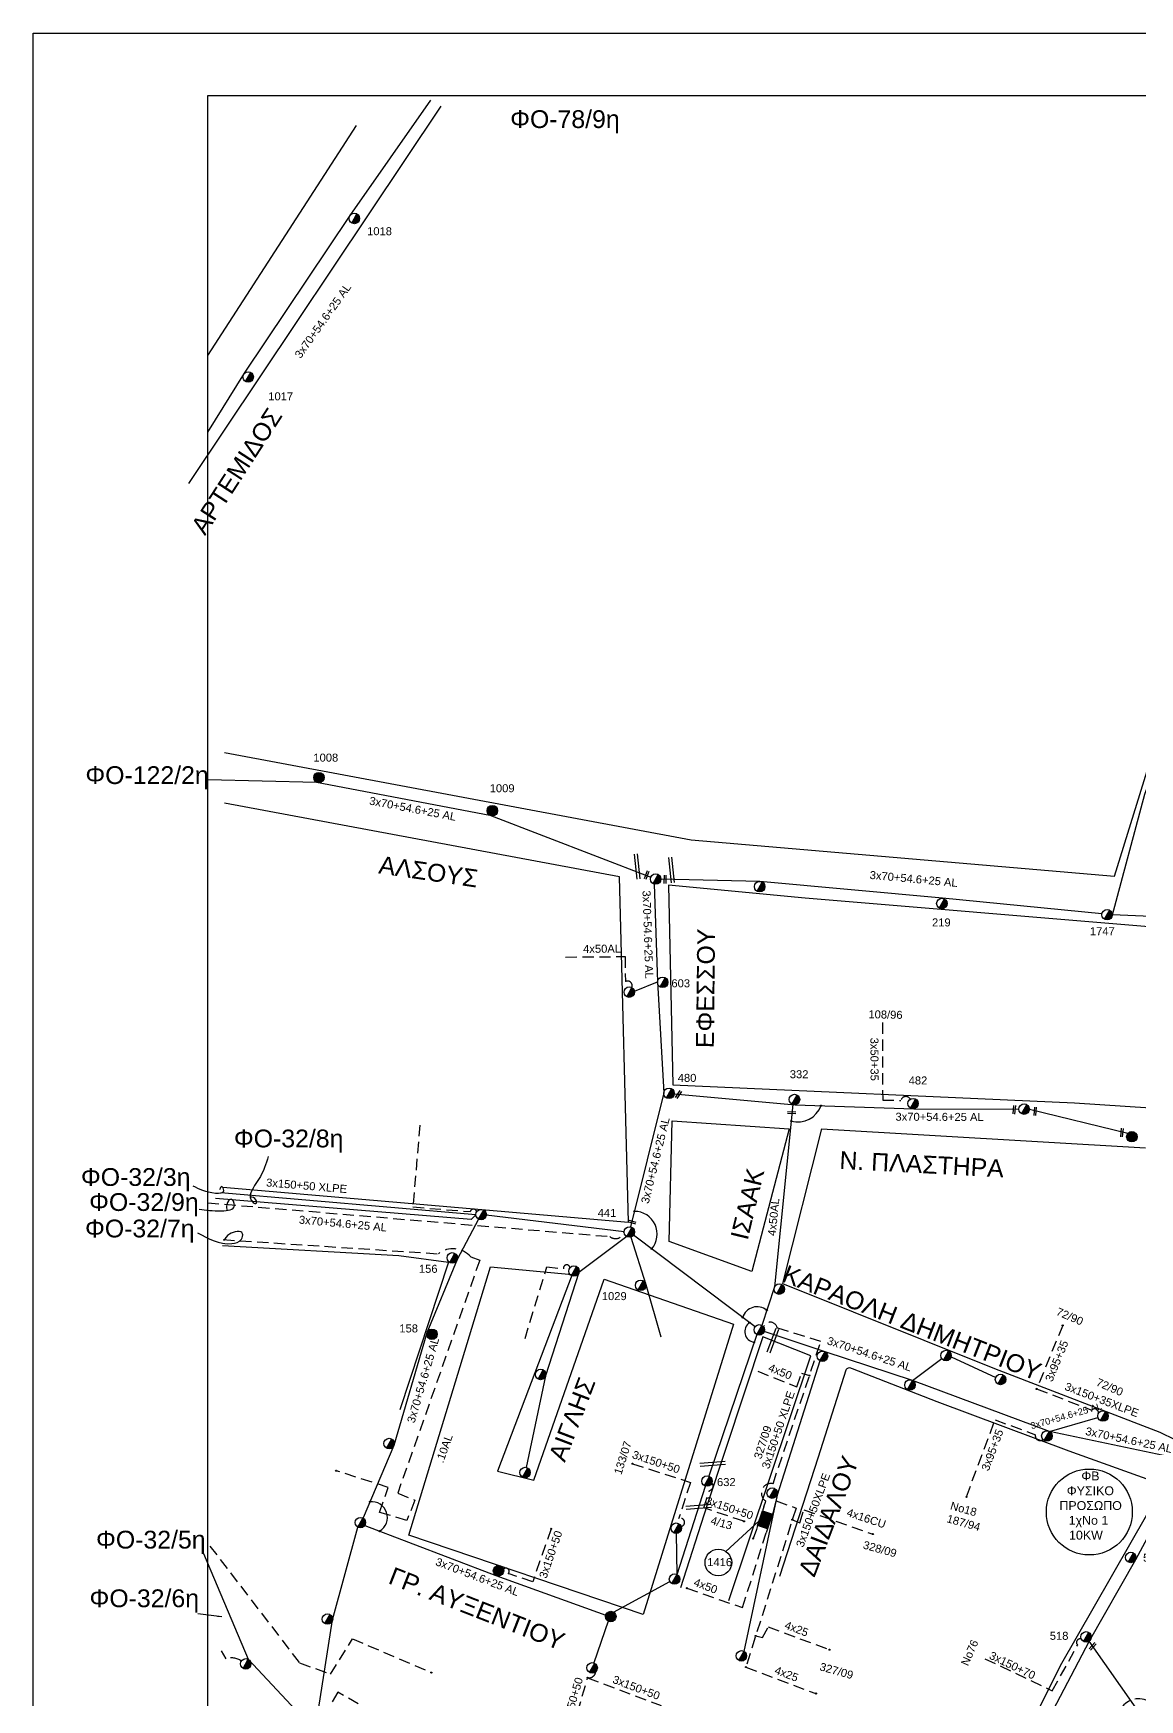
# Model space of a CAD drawing. Header units: millimetres. Extents: x 4998 to 7216, y 1887 to 2914.
# Drawn here: x 4997.9 to 5246.8, y 2533.7 to 2908.5 of the extents above; entities that cross this region are included whole.
import ezdxf
from ezdxf.enums import TextEntityAlignment as Align

# ---------------------------------------------------------------- set-up
doc = ezdxf.new("R2010")
doc.units = ezdxf.units.MM
doc.linetypes.add('DASHED', pattern=[19.05, 12.7, -6.35])
for name, color, linetype, lineweight in [('.10AL', 7, 'Continuous', 30), ('3x150+35XLPE', 7, 'Continuous', 30), ('3x150+50', 7, 'Continuous', 30), ('3x150+50 XLPE', 7, 'SYN_LINE', 30), ('3x150+70', 7, 'Continuous', 30), ('3x150+70AL', 7, 'DASHED', 30), ('3x50+35', 7, 'Continuous', 30), ('3x70+54.6+25 AL', 7, 'SYN_LINE', 30), ('3x95+35', 7, 'Continuous', 30), ('4x16CU', 7, 'Continuous', 30), ('4x25', 7, 'Continuous', 30), ('4x50', 7, 'Continuous', 30), ('4x50+16', 7, 'Continuous', 30), ('4x50+16AL', 7, 'Continuous', 30), ('4x50AL', 7, 'Continuous', 30), ('Υπόβαθρο ΔΕΗ', 7, 'Continuous', 30)]:
    doc.layers.add(name, color=color, linetype=linetype, lineweight=lineweight)
for name, color, linetype in [('Link Box 4 Διευθύνσεων', 7, 'Continuous'), ('text οδών', 7, 'Continuous'), ('text_kalodion', 7, 'Continuous'), ('Άγνωστα', 7, 'Continuous'), ('ΑΓΝΩΣΤΟ ΕΝΑΕΡΙΟ ΚΑΛΩΔΙΟ', 7, 'Continuous'), ('ΑΓΝΩΣΤΟ ΥΠΟΓΕΙΟ ΚΑΛΩΔΙΟ', 7, 'DASHED'), ('Επιγραφές - Σχήματα', 7, 'Continuous'), ('Μηχανική τομή', 7, 'Continuous'), ('Στύλος Ξύλινος', 7, 'Continuous'), ('Στύλος Ξύλινος @ 1', 7, 'Continuous'), ('Στύλος ΦΜ', 7, 'Continuous'), ('Στύλος ΦΜ @ 1', 7, 'Continuous'), ('Συνδέσεις', 7, 'Continuous'), ('Τομή', 7, 'Continuous')]:
    doc.layers.add(name, color=color, linetype=linetype)
doc.styles.add('arial', font='ARIAL.TTF')
doc.styles.get("Standard").update_dxf_attribs({"font": 'ARIAL.TTF'})
doc.linetypes.add('SYN_LINE', pattern='A,0.5,-0.0001,["/\\/\\/\\/",Standard,S=0.1,R=0,X=0,Y=-0.05],-0.25', length=0.7501)
doc.dimstyles.new('ISO-25', dxfattribs={"dimtxt": 2.5, "dimasz": 2.5, "dimexe": 1.25, "dimexo": 0.625, "dimtad": 1, "dimtxsty": 'Standard', "dimcen": 2.5, "dimadec": 0, "dimazin": 0, "dimtfac": 1, "dimtmove": 0, "dimatfit": 3, "dimfxl": 1, "dimarcsym": 0})

# ---------------------------------------------------------------- blocks, each defined once
blk = doc.blocks.new('ΥΠΑΡΧΩΝ ΞΥΛΙΝΟΣ ΣΤΥΛΟΣ')
at = {"layer": 'Στύλος Ξύλινος'}
h = blk.add_hatch(color=7, dxfattribs=at)
h.paths.add_polyline_path([(-2.62, 0, 0.270008), (-1.29, -2.28), (1.3, 2.27, 0.576266)])
h.paths.add_polyline_path([(-1.29, -2.28, 0.574793), (2.62, 0, 0.268822), (1.3, 2.27)])
at = {"layer": 'Στύλος Ξύλινος', "color": 7}
blk.add_line((-1.29, -2.28), (1.3, 2.27), dxfattribs=at)
blk.add_circle((0, 0), 2.62, dxfattribs=at)
at = {"layer": 'Στύλος Ξύλινος', "flags": 4}
for tag, p in [('ΑΡΙΘΜΟΣ', (-4.91, 8.6)), ('ΤΥΠΟΣ', (-4.85, 3.39))]:
    blk.add_attdef(tag, p, '', height=4, dxfattribs=at)
blk = doc.blocks.new('ΥΠΑΡΧΩΝ ΤΣΙΜΕΝΤΕΝΙΟΣ ΣΤΥΛΟΣ')
at = {"layer": 'Στύλος ΦΜ'}
blk.add_hatch(color=7, dxfattribs=at).paths.add_polyline_path([(-1.29, -2.28, 0.574793), (2.62, 0, 0.268822), (1.3, 2.27)])
at = {"layer": 'Στύλος ΦΜ', "color": 7}
blk.add_line((-1.29, -2.28), (1.3, 2.27), dxfattribs=at)
blk.add_circle((0, 0), 2.62, dxfattribs=at)
at = {"layer": 'Στύλος ΦΜ', "flags": 4}
for tag, p in [('ΑΡΙΘΜΟΣ', (-4.68, 8.05)), ('ΤΥΠΟΣ', (-4.91, 3.03))]:
    blk.add_attdef(tag, p, '', height=4, dxfattribs=at)
blk = doc.blocks.new('LINK BOX 4 ΑΝΑΧΩΡΗΣΕΩΝ')
at = {"layer": 'Link Box 4 Διευθύνσεων', "ltscale": 40}
blk.add_hatch(color=256, dxfattribs=at).paths.add_polyline_path([(-3.54, 0), (-3.54, -4.67), (3.54, -4.67), (3.54, 0)])
for p, q in [((-3.54, 0), (-5.33, 0)), ((5.33, 0), (3.54, 0)), ((-3.54, -4.67), (-5.33, -4.67)), ((5.33, -4.67), (3.54, -4.67))]:
    blk.add_line(p, q, dxfattribs=at)
blk.add_lwpolyline([(-3.54, -4.67), (-3.54, 0), (3.54, 0), (3.54, -4.67)], close=True, dxfattribs=at)
blk = doc.blocks.new('ΤΟΜΗ')
at = {"layer": 'Τομή', "ltscale": 40}
for p, q in [((-5.7, 0), (17.1, 0)), ((-5.7, -2.8), (17.1, -2.8))]:
    blk.add_line(p, q, dxfattribs=at)
blk = doc.blocks.new('ΜΗΧΑΝΙΚΗ ΤΟΜΗ')
at = {"layer": 'Μηχανική τομή', "ltscale": 40}
for p, q in [((-1.9, 0.8), (5.7, 0.8)), ((-1.9, -0.8), (5.7, -0.8))]:
    blk.add_line(p, q, dxfattribs=at)
blk = doc.blocks.new('_ΣΥΝΔΕΣΗ')
at = {"layer": 'Συνδέσεις', "linetype": 'SYN_LINE', "ltscale": 40}
blk.add_hatch(color=256, dxfattribs=at).paths.add_polyline_path([(0.5, 0, 1), (-0.5, 0, 1)])
at = {"layer": 'Συνδέσεις'}
blk.add_circle((0, 0), 0.5, dxfattribs=at)

msp = doc.modelspace()

# ---------------------------------------------------------------- linework, layer by layer
at = {"layer": '.10AL', "color": 27, "linetype": 'DASHED', "lineweight": -3, "ltscale": 0.2}
msp.add_lwpolyline([(5040.64, 2637.16), (5089.04, 2633.99, -0.398), (5096.32, 2633.29), (5098.35, 2632.51), (5079.89, 2580.11), (5083.76, 2578.55), (5081.93, 2574.01), (5075.79, 2575.8), (5077.73, 2581.42), (5066.05, 2585.19)], format="xyb", dxfattribs=at)
at = {"lineweight": -3}
msp.add_lwpolyline([(5037.13, 2894.56), (6989.09, 2894.56), (6989.09, 1899.95), (5037.13, 1899.95)], close=True, dxfattribs=at)
at = {"lineweight": -3, "ltscale": 0.2}
msp.add_circle((5235.52, 2575.9), 9.67, dxfattribs=at)
at = {"lineweight": -3}
for points in [[(5050.74, 2655.84), (5048.58, 2650.7), (5047.39, 2645.51), (5048, 2645.27), (5048, 2646.14), (5046.67, 2646.73)], [(5033.78, 2649.28), (5038.92, 2647.65), (5040.75, 2648.24), (5040.32, 2649.1), (5039.79, 2648.34)], [(5035.22, 2644.02), (5040.3, 2643.64), (5043.16, 2644.88), (5042.42, 2646.3), (5041.43, 2645.03), (5041.49, 2643.72)], [(5034.85, 2638.72), (5042.54, 2636.26), (5044.72, 2637.26), (5045, 2638.5), (5042.01, 2638.42), (5040.74, 2636.93)]]:
    msp.add_spline(points, degree=3, dxfattribs=at)
at = {"layer": '3x150+35XLPE', "color": 30, "linetype": 'DASHED', "lineweight": -3, "ltscale": 0.2}
msp.add_lwpolyline([(5223.65, 2603.58), (5236.09, 2598.84, -0.747182), (5237.55, 2598.06, -1168.614084)], format="xyb", dxfattribs=at)
at = {"layer": '3x150+50', "color": 173, "linetype": 'DASHED', "lineweight": -3, "ltscale": 0.2}
for points in [[(5132.73, 2586.76), (5145.75, 2582.57), (5143.11, 2574.38, -1.185316), (5143.67, 2572.67, 18.841694)], [(5114.4, 2572.1), (5110.27, 2560.17), (5104.77, 2562.03, 1.022798), (5103.7, 2563.02, -3.397434)], [(5119.29, 2527.15), (5122.63, 2538.6, 0.428486), (5124.45, 2539.97, -18.177237)]]:
    msp.add_lwpolyline(points, format="xyb", dxfattribs=at)
at = {"layer": '3x150+50', "color": 1, "linetype": 'DASHED', "lineweight": -3, "ltscale": 0.2}
msp.add_lwpolyline([(5157.81, 2573.8), (5148.79, 2576.82), (5150.03, 2580.74, 0.61332), (5150.59, 2582.43, -7.231275)], format="xyb", dxfattribs=at)
at = {"layer": '3x150+50', "color": 173, "linetype": 'DASHED', "lineweight": -3, "ltscale": 0.2}
msp.add_lwpolyline([(5122.63, 2538.6), (5139.19, 2532.36)], dxfattribs=at)
at = {"layer": '3x150+50 XLPE', "color": 1, "linetype": 'DASHED', "lineweight": -3, "ltscale": 0.2}
for points in [[(5037.13, 2645.44), (5127.59, 2637.86, 0.545447), (5130.84, 2638.89, 10.014902)], [(5162.28, 2577.04), (5162.71, 2578.36, -0.839728), (5164.34, 2582.27), (5175.12, 2614.23), (5165.29, 2617.28, 0.76403), (5162.21, 2617.54, 146.368224)]]:
    msp.add_lwpolyline(points, format="xyb", dxfattribs=at)
msp.add_lwpolyline([(5164.5, 2576.3), (5165.08, 2578.42), (5169.52, 2576.78), (5158.24, 2541.01)], dxfattribs=at)
at = {"layer": '3x150+70', "color": 1, "linetype": 'DASHED', "lineweight": -3, "ltscale": 0.2}
msp.add_lwpolyline([(5212.03, 2542.9), (5227.19, 2535.69), (5232.89, 2545.97, -0.834695), (5233.73, 2547.3, -0.508583)], format="xyb", dxfattribs=at)
at = {"layer": '3x150+70AL', "color": 30, "lineweight": -3, "ltscale": 0.2}
msp.add_lwpolyline([(5226.17, 2496.01, -0.655151), (5227.62, 2502.4), (5242.31, 2530.96, -0.405908), (5248.27, 2533.6, -0.613234)], format="xyb", dxfattribs=at)
at = {"layer": '3x50+35', "color": 1, "linetype": 'DASHED', "lineweight": -3, "ltscale": 0.2}
msp.add_lwpolyline([(5188.95, 2686.01), (5189.02, 2668.57), (5193.09, 2668.48, -0.661788), (5195.23, 2668.77, -464.026671)], format="xyb", dxfattribs=at)
at = {"layer": '3x70+54.6+25 AL', "color": 133, "linetype": 'SYN_LINE', "lineweight": -3, "ltscale": 20}
msp.add_lwpolyline([(5037.13, 2818.83), (5045.45, 2832.08), (5069.16, 2867.54), (5087.31, 2893.51)], dxfattribs=at)
at = {"layer": '3x70+54.6+25 AL', "color": 2, "linetype": 'SYN_LINE', "lineweight": -3, "ltscale": 20}
for points in [[(5336.53, 2703.5), (5310.72, 2706.45), (5280.57, 2708.5), (5240.7, 2710.2), (5247.98, 2737.36), (5263.63, 2779.76), (5278.61, 2819.45), (5290.6, 2849.51)], [(5238.36, 2710.42), (5202.45, 2713.94), (5161.37, 2717.74), (5139.11, 2718.24)], [(5097.48, 2642.71), (5040.12, 2647.67)], [(5099.83, 2642.78), (5130.85, 2639.02)], [(5131.44, 2637.86), (5120.67, 2629.74), (5113.18, 2606.51), (5108.8, 2585.93)]]:
    msp.add_lwpolyline(points, dxfattribs=at)
at = {"layer": '3x70+54.6+25 AL', "color": 5, "linetype": 'SYN_LINE', "lineweight": -3, "ltscale": 20}
msp.add_lwpolyline([(5037.13, 2740.67), (5061.58, 2740.06), (5100.6, 2732.63), (5136.83, 2718.69)], dxfattribs=at)
at = {"layer": '3x70+54.6+25 AL', "color": 1, "linetype": 'SYN_LINE', "lineweight": -3, "ltscale": 20}
for points in [[(5137.63, 2717.13), (5138.34, 2695.14), (5139.76, 2670.19), (5132.3, 2640.02)], [(5142.11, 2669.96), (5169.29, 2667.51), (5196.02, 2666.6), (5219.66, 2666.52)], [(5222.02, 2666.51), (5244.2, 2661.09)], [(5160.29, 2617.54), (5132.96, 2638.17)], [(5160.67, 2615.83), (5149.87, 2583.97)]]:
    msp.add_lwpolyline(points, dxfattribs=at)
at = {"layer": '3x70+54.6+25 AL', "color": 1, "linetype": 'SYN_LINE', "lineweight": -3, "ltscale": 7}
msp.add_lwpolyline([(5133.15, 2693.02), (5138.34, 2695.14)], dxfattribs=at)
at = {"layer": '3x70+54.6+25 AL', "color": 173, "linetype": 'SYN_LINE', "lineweight": -3, "ltscale": 20}
for points in [[(5097.48, 2642.71), (5096.39, 2641.72), (5038.86, 2646.44)], [(5098.07, 2641.78), (5093.29, 2632.7), (5086.46, 2616.2), (5079.04, 2590.86), (5072.08, 2574.55)], [(5142.77, 2561.83), (5149.13, 2581.73)], [(5072.47, 2572.87), (5101.99, 2561.65), (5126.71, 2552.72)]]:
    msp.add_lwpolyline(points, dxfattribs=at)
at = {"layer": '3x70+54.6+25 AL', "color": 2, "linetype": 'SYN_LINE', "lineweight": -3, "ltscale": 10}
msp.add_lwpolyline([(5132.31, 2637.74), (5135.72, 2627.06), (5139.1, 2615.32)], dxfattribs=at)
at = {"layer": '3x70+54.6+25 AL', "color": 30, "linetype": 'SYN_LINE', "lineweight": -3, "ltscale": 20}
for points in [[(5270.13, 2577.82), (5257.92, 2587.41), (5226.54, 2594.02), (5195.73, 2605.48), (5176.05, 2611.95), (5162.37, 2616.49)], [(5174.88, 2609.9), (5165.24, 2579.68), (5157.81, 2544.55)]]:
    msp.add_lwpolyline(points, dxfattribs=at)
at = {"layer": '3x70+54.6+25 AL', "color": 30, "linetype": 'SYN_LINE', "lineweight": -3, "ltscale": 10}
for points in [[(5195.73, 2605.48), (5202.33, 2610.39)], [(5204.41, 2610.77), (5214.46, 2606.19)], [(5226.54, 2594.02), (5237.46, 2597.17)]]:
    msp.add_lwpolyline(points, dxfattribs=at)
at = {"layer": '3x70+54.6+25 AL', "color": 173, "linetype": 'SYN_LINE', "lineweight": -3, "ltscale": 12}
for points in [[(5142.77, 2561.83), (5142.6, 2571.08)], [(5127.26, 2551.36), (5124.02, 2541.94)]]:
    msp.add_lwpolyline(points, dxfattribs=at)
at = {"layer": '3x70+54.6+25 AL', "color": 173, "linetype": 'SYN_LINE', "lineweight": -3, "ltscale": 15}
msp.add_lwpolyline([(5128.43, 2553.4), (5141.15, 2560.25)], dxfattribs=at)
at = {"layer": '3x95+35', "color": 30, "linetype": 'DASHED', "lineweight": -3, "ltscale": 0.2}
msp.add_lwpolyline([(5229.52, 2617.86), (5223.65, 2603.58)], dxfattribs=at)
msp.add_lwpolyline([(5207.86, 2579.31), (5214.31, 2596.65), (5223.38, 2593.28, 0.69918), (5225.09, 2592.2, 6.498264)], format="xyb", dxfattribs=at)
at = {"layer": '4x16CU', "color": 1, "linetype": 'DASHED', "lineweight": -3, "ltscale": 0.2}
msp.add_lwpolyline([(5168.7, 2574.17), (5170.35, 2573.49), (5171.31, 2576.4), (5186.8, 2570.93)], dxfattribs=at)
at = {"layer": '4x25', "color": 1, "linetype": 'DASHED', "lineweight": -3, "ltscale": 0.2}
for points in [[(5160.45, 2548.02), (5161.94, 2547.64), (5163.27, 2550.06), (5177.05, 2544.93)], [(5158.24, 2541.01), (5174, 2535.06)]]:
    msp.add_lwpolyline(points, dxfattribs=at)
at = {"layer": '4x50', "color": 1, "linetype": 'DASHED', "lineweight": -3, "ltscale": 0.2}
for points in [[(5160.93, 2607.58), (5169.67, 2604.06), (5170.74, 2607.13), (5172.54, 2606.58)], [(5160.59, 2571.99), (5159.87, 2569.93)], [(5144.97, 2558.77), (5157.47, 2554.39), (5162.81, 2571.25)]]:
    msp.add_lwpolyline(points, dxfattribs=at)
at = {"layer": '4x50+16', "color": 1, "lineweight": -3, "ltscale": 0.2}
msp.add_lwpolyline([(5257.92, 2587.41), (5245.9, 2565.15), (5235.47, 2546.84), (5226.5, 2529.67), (5213.72, 2507.28)], dxfattribs=at)
at = {"layer": '4x50+16AL', "color": 1, "lineweight": -3, "ltscale": 0.2}
msp.add_lwpolyline([(5246.04, 2531.8), (5235.47, 2546.84)], dxfattribs=at)
at = {"layer": '4x50AL', "color": 1, "linetype": 'DASHED', "lineweight": -3, "ltscale": 0.2}
msp.add_lwpolyline([(5117.64, 2700.73), (5131.08, 2700.84), (5131.12, 2695.23, -0.69908), (5132.57, 2693.86, 1.972779)], format="xyb", dxfattribs=at)
at = {"layer": '4x50AL', "color": 1, "lineweight": -3, "ltscale": 0.2}
msp.add_lwpolyline([(5168.82, 2667.55), (5164.68, 2626.52), (5161.83, 2617.88)], dxfattribs=at)
at = {"layer": 'ΑΓΝΩΣΤΟ ΕΝΑΕΡΙΟ ΚΑΛΩΔΙΟ', "color": 133, "lineweight": -3, "ltscale": 0.2}
msp.add_lwpolyline([(5036.19, 2566.56), (5046.27, 2542.76), (5061.3, 2526.64), (5065.25, 2551.67), (5070.91, 2572.5)], dxfattribs=at)
at = {"layer": 'ΑΓΝΩΣΤΟ ΥΠΟΓΕΙΟ ΚΑΛΩΔΙΟ', "color": 2, "lineweight": -3, "ltscale": 0.2}
for points in [[(5084.87, 2662.94), (5083.3, 2644.51), (5096.21, 2643.47, -0.781869), (5097.66, 2643.43, -4.504404)], [(5108.54, 2614.91), (5113.43, 2631.04), (5117.2, 2630.62, -1.026187), (5118.65, 2630.86, -7.258038)]]:
    msp.add_lwpolyline(points, format="xyb", dxfattribs=at)
at = {"layer": 'ΑΓΝΩΣΤΟ ΥΠΟΓΕΙΟ ΚΑΛΩΔΙΟ', "color": 6, "lineweight": -3, "ltscale": 0.2}
msp.add_lwpolyline([(5037.61, 2568.25), (5057.79, 2541.97), (5064.79, 2539.42), (5069.7, 2547.37), (5087.46, 2539.78)], dxfattribs=at)
at = {"layer": 'ΑΓΝΩΣΤΟ ΥΠΟΓΕΙΟ ΚΑΛΩΔΙΟ', "color": 133, "lineweight": -3, "ltscale": 0.2}
msp.add_lwpolyline([(5040.2, 2544.66), (5041.23, 2542.86, -0.240695), (5044.7, 2542.39, 6.306433)], format="xyb", dxfattribs=at)
at = {"layer": 'ΑΓΝΩΣΤΟ ΥΠΟΓΕΙΟ ΚΑΛΩΔΙΟ', "color": 151, "lineweight": -3, "ltscale": 0.2}
msp.add_lwpolyline([(5077.57, 2528.87), (5066.4, 2535.4), (5062.51, 2528.77, -0.571271), (5061.3, 2526.64, 4.940901)], format="xyb", dxfattribs=at)
at = {"layer": 'Επιγραφές - Σχήματα', "lineweight": -3}
msp.add_lwpolyline([(4997.89, 2908.51), (7215.51, 2908.51), (7216.21, 1889.37), (4997.89, 1889.37)], close=True, dxfattribs=at)
at = {"layer": 'Υπόβαθρο ΔΕΗ', "color": 7, "lineweight": -3}
for points in [[(5032.92, 2807.23), (5089.68, 2892.11)], [(5037.13, 2836.04), (5070.59, 2887.77)], [(5040.91, 2746.73), (5145.92, 2727.09), (5241.15, 2718.94), (5293.31, 2886.95)], [(5040.52, 2648.93), (5131.79, 2641.08), (5129.76, 2718.75), (5040.9, 2735.34)], [(5175.23, 2662.06), (5166.48, 2627.27), (5214.2, 2608.18), (5251.38, 2593.82), (5258.12, 2590.58), (5274.97, 2614.52), (5327.32, 2678.28), (5332.77, 2687.74), (5336.25, 2701.95), (5247.97, 2707.58), (5171.54, 2713.95), (5140.85, 2716.87), (5141.8, 2672.02), (5232.19, 2667.92), (5249.29, 2666.83)], [(5175.23, 2662.06), (5248.12, 2657.84)], [(5040.48, 2635.87), (5080.12, 2633.6), (5091.3, 2632.11), (5080.4, 2598.88)], [(5154.4, 2555.96), (5172.83, 2611.05), (5162.06, 2615.29), (5149.45, 2577.26), (5143.53, 2558.84)], [(5083.76, 2274.65), (5096.74, 2272.65), (5192.17, 2467.3), (5192.17, 2467.3), (5229.05, 2541.4), (5252.31, 2581.96), (5231.01, 2589.59), (5201.29, 2600.66), (5182.25, 2608.12), (5181.63, 2608.3), (5181.22, 2608.22), (5180.96, 2608.1), (5180.82, 2607.95), (5180.72, 2607.84), (5174.49, 2588.24), (5165.82, 2561.38)]]:
    msp.add_lwpolyline(points, dxfattribs=at)
for points in [[(5159.55, 2629.99), (5141, 2636.78), (5141.65, 2663.86), (5167.97, 2662.08)], [(5135.09, 2552.85), (5082.41, 2570.68), (5100.75, 2631.07), (5119.11, 2629.31), (5102.33, 2585.12), (5110.49, 2583.03), (5126.36, 2628.29), (5155.46, 2618.12)]]:
    msp.add_lwpolyline(points, close=True, dxfattribs=at)
at = {"layer": 'Υπόβαθρο ΔΕΗ', "lineweight": -3}
msp.add_lwpolyline([(5161.23, 2573.89), (5153.7, 2567.03)], dxfattribs=at)
msp.add_circle((5152.04, 2564.53), 3, dxfattribs=at)
for centre, radius, start, end in [((5169.92, 2669.19), 5.56, 254.6629, 340.2409), ((5133.17, 2638.42), 5.11, 319.3358, 89.9491), ((5160.76, 2618.69), 3.38, 49.7711, 163.6869), ((5160.43, 2616.49), 2.43, 124.7947, 261.5343), ((5074.02, 2574.66), 3.55, 300.3664, 96.2447)]:
    msp.add_arc(centre, radius, start, end, dxfattribs=at)

# ---------------------------------------------------------------- block references
at = {"layer": 'Link Box 4 Διευθύνσεων', "lineweight": -3, "xscale": 0.5, "yscale": 0.5, "zscale": 0.5, "rotation": 71.50443956961236}
msp.add_blockref('LINK BOX 4 ΑΝΑΧΩΡΗΣΕΩΝ', (5161.44, 2574.51), dxfattribs=at)
at = {"layer": 'Μηχανική τομή', "lineweight": -3}
for p, xscale, yscale, zscale, rotation in [((5136.03, 2719.61), 0.2499999999999677, 0.2499999999999677, 0.2499999999999677, 250.5069577913933), ((5140.02, 2718.68), 0.2499999999999677, 0.2499999999999677, 0.2499999999999677, 269.1351727328809), ((5143.3, 2670.23), 0.2499999999999677, 0.2499999999999677, 0.2499999999999677, 237.087542483063), ((5169, 2665.66), 0.2499999999999677, 0.2499999999999677, 0.2499999999999677, 177.7386353778871), ((5218.63, 2666.86), 0.2499999999999677, 0.2499999999999677, 0.2499999999999677, 264.8167789109389), ((5223.35, 2666.49), 0.2499999999999677, 0.2499999999999677, 0.2499999999999677, 264.8167789109389), ((5242.86, 2661.71), 0.2499999999999677, 0.2499999999999677, 0.2499999999999677, 264.8167789109389), ((5133.06, 2640.94), 0.2499999999999677, 0.2499999999999677, 0.2499999999999677, 162.5980432218157), ((5236.62, 2546.03), 0.2499999999999678, 0.2499999999999678, 0.2499999999999678, 227.9560233254898)]:
    msp.add_blockref('ΜΗΧΑΝΙΚΗ ΤΟΜΗ', p, dxfattribs=dict(at, xscale=xscale, yscale=yscale, zscale=zscale, rotation=rotation))
at = {"layer": 'Στύλος Ξύλινος @ 1', "lineweight": -3, "ltscale": 40}
ref = msp.add_blockref('ΥΠΑΡΧΩΝ ΞΥΛΙΝΟΣ ΣΤΥΛΟΣ', (5062.16, 2741.09), dxfattribs=dict(at, xscale=0.4499999999997608, yscale=0.4499999999997608, zscale=0.4499999999997608))
ref.add_attrib('ΤΥΠΟΣ', '1008', (5060.91, 2744.69), dxfattribs={"layer": 'Στύλος Ξύλινος', "height": 1.8, "flags": 4})
ref = msp.add_blockref('ΥΠΑΡΧΩΝ ΞΥΛΙΝΟΣ ΣΤΥΛΟΣ', (5101.18, 2733.65), dxfattribs=dict(at, xscale=0.4499999999997608, yscale=0.4499999999997608, zscale=0.4499999999997608))
ref.add_attrib('ΤΥΠΟΣ', '1009', (5100.59, 2737.8), dxfattribs={"layer": 'Στύλος Ξύλινος', "height": 1.8, "flags": 4})
at = {"layer": 'Στύλος Ξύλινος @ 1', "lineweight": -3, "ltscale": 40, "xscale": 0.4499999999998181, "yscale": 0.4499999999998181, "zscale": 0.4499999999998181}
for p in [(5245.09, 2660.31), (5102.57, 2562.68), (5127.84, 2552.38)]:
    msp.add_blockref('ΥΠΑΡΧΩΝ ΞΥΛΙΝΟΣ ΣΤΥΛΟΣ', p, dxfattribs=at)
at = {"layer": 'Στύλος Ξύλινος @ 1', "lineweight": -3, "ltscale": 40}
ref = msp.add_blockref('ΥΠΑΡΧΩΝ ΞΥΛΙΝΟΣ ΣΤΥΛΟΣ', (5087.6, 2615.88), dxfattribs=dict(at, xscale=0.4499999999998181, yscale=0.4499999999998181, zscale=0.4499999999998181))
ref.add_attrib('ΤΥΠΟΣ', '158', (5080.26, 2616.29), dxfattribs={"layer": 'Στύλος Ξύλινος', "height": 1.8, "flags": 4})
at = {"layer": 'Στύλος ΦΜ @ 1', "lineweight": -3, "ltscale": 40}
ref = msp.add_blockref('ΥΠΑΡΧΩΝ ΤΣΙΜΕΝΤΕΝΙΟΣ ΣΤΥΛΟΣ', (5070.13, 2866.86), dxfattribs=dict(at, xscale=0.4499999999998181, yscale=0.4499999999998181, zscale=0.4499999999998181))
ref.add_attrib('ΤΥΠΟΣ', '1018', (5073, 2863.1), dxfattribs={"layer": 'Στύλος ΦΜ', "height": 1.8, "flags": 4})
ref = msp.add_blockref('ΥΠΑΡΧΩΝ ΤΣΙΜΕΝΤΕΝΙΟΣ ΣΤΥΛΟΣ', (5046.24, 2831.21), dxfattribs=dict(at, xscale=0.4499999999998181, yscale=0.4499999999998181, zscale=0.4499999999998181))
ref.add_attrib('ΤΥΠΟΣ', '1017', (5050.76, 2825.96), dxfattribs={"layer": 'Στύλος ΦΜ', "height": 1.8, "flags": 4})
for p, xscale, yscale, zscale in [((5137.93, 2718.27), 0.4499999999998181, 0.4499999999998181, 0.4499999999998181), ((5161.33, 2716.57), 0.4499999999998181, 0.4499999999998181, 0.4499999999998181), ((5131.99, 2692.84), 0.4499999999998181, 0.4499999999998181, 0.4499999999998181), ((5220.84, 2666.52), 0.4499999999997689, 0.4499999999997689, 0.4499999999997689), ((5098.66, 2642.8), 0.4499999999996954, 0.4499999999996954, 0.4499999999996954), ((5119.55, 2630.09), 0.4499999999996954, 0.4499999999996954, 0.4499999999996954), ((5165.75, 2626.03), 0.4499999999996954, 0.4499999999996954, 0.4499999999996954), ((5161.25, 2616.86), 0.4499999999996954, 0.4499999999996954, 0.4499999999996954), ((5175.46, 2610.93), 0.4499999999996954, 0.4499999999996954, 0.4499999999996954), ((5203.27, 2611.09), 0.4499999999996954, 0.4499999999996954, 0.4499999999996954), ((5112.05, 2606.83), 0.4499999999996954, 0.4499999999996954, 0.4499999999996954), ((5195.15, 2604.46), 0.4499999999996954, 0.4499999999996954, 0.4499999999996954), ((5215.54, 2605.71), 0.4499999999996954, 0.4499999999996954, 0.4499999999996954), ((5238.59, 2597.5), 0.4499999999996954, 0.4499999999996954, 0.4499999999996954), ((5225.96, 2593), 0.4499999999996954, 0.4499999999996954, 0.4499999999996954), ((5077.95, 2591.3), 0.4499999999996954, 0.4499999999996954, 0.4499999999996954), ((5108.55, 2584.78), 0.4499999999996954, 0.4499999999996954, 0.4499999999996954), ((5164.16, 2580.15), 0.4499999999996954, 0.4499999999996954, 0.4499999999996954), ((5071.49, 2573.52), 0.4499999999996954, 0.4499999999996954, 0.4499999999996954), ((5142.57, 2572.25), 0.4499999999996954, 0.4499999999996954, 0.4499999999996954), ((5142.18, 2560.81), 0.4499999999996954, 0.4499999999996954, 0.4499999999996954), ((5064.08, 2551.82), 0.4499999999996954, 0.4499999999996954, 0.4499999999996954), ((5045.69, 2541.74), 0.4499999999996954, 0.4499999999996954, 0.4499999999996954), ((5123.64, 2540.83), 0.4499999999996954, 0.4499999999996954, 0.4499999999996954), ((5157.23, 2543.53), 0.4499999999996954, 0.4499999999996954, 0.4499999999996954)]:
    msp.add_blockref('ΥΠΑΡΧΩΝ ΤΣΙΜΕΝΤΕΝΙΟΣ ΣΤΥΛΟΣ', p, dxfattribs=dict(at, xscale=xscale, yscale=yscale, zscale=zscale))
ref = msp.add_blockref('ΥΠΑΡΧΩΝ ΤΣΙΜΕΝΤΕΝΙΟΣ ΣΤΥΛΟΣ', (5202.33, 2712.77), dxfattribs=dict(at, xscale=0.4499999999996091, yscale=0.4499999999996091, zscale=0.4499999999996091))
ref.add_attrib('ΑΡΙΘΜΟΣ', '219', (5200.12, 2707.62), dxfattribs={"layer": 'Στύλος ΦΜ', "height": 1.8, "flags": 4})
ref = msp.add_blockref('ΥΠΑΡΧΩΝ ΤΣΙΜΕΝΤΕΝΙΟΣ ΣΤΥΛΟΣ', (5239.52, 2710.25), dxfattribs=dict(at, xscale=0.4499999999998181, yscale=0.4499999999998181, zscale=0.4499999999998181))
ref.add_attrib('ΤΥΠΟΣ', '1747', (5235.65, 2705.64), dxfattribs={"layer": 'Στύλος ΦΜ', "height": 1.8, "flags": 4})
ref = msp.add_blockref('ΥΠΑΡΧΩΝ ΤΣΙΜΕΝΤΕΝΙΟΣ ΣΤΥΛΟΣ', (5139.51, 2695.04), dxfattribs=dict(at, xscale=0.4499999999998181, yscale=0.4499999999998181, zscale=0.4499999999998181))
ref.add_attrib('ΤΥΠΟΣ', '603', (5141.48, 2693.93), dxfattribs={"layer": 'Στύλος ΦΜ', "height": 1.8, "flags": 4})
ref = msp.add_blockref('ΥΠΑΡΧΩΝ ΤΣΙΜΕΝΤΕΝΙΟΣ ΣΤΥΛΟΣ', (5140.94, 2670.07), dxfattribs=dict(at, xscale=0.4499999999998181, yscale=0.4499999999998181, zscale=0.4499999999998181))
ref.add_attrib('ΤΥΠΟΣ', '480', (5142.9, 2672.65), dxfattribs={"layer": 'Στύλος ΦΜ', "height": 1.8, "flags": 4})
ref = msp.add_blockref('ΥΠΑΡΧΩΝ ΤΣΙΜΕΝΤΕΝΙΟΣ ΣΤΥΛΟΣ', (5169.16, 2668.68), dxfattribs=dict(at, xscale=0.4499999999997592, yscale=0.4499999999997592, zscale=0.4499999999997592))
ref.add_attrib('ΤΥΠΟΣ', '332', (5168.12, 2673.47), dxfattribs={"layer": 'Στύλος ΦΜ', "height": 1.8, "flags": 4})
ref = msp.add_blockref('ΥΠΑΡΧΩΝ ΤΣΙΜΕΝΤΕΝΙΟΣ ΣΤΥΛΟΣ', (5195.85, 2667.76), dxfattribs=dict(at, xscale=0.4499999999997689, yscale=0.4499999999997689, zscale=0.4499999999997689))
ref.add_attrib('ΤΥΠΟΣ', '482', (5194.86, 2672.07), dxfattribs={"layer": 'Στύλος ΦΜ', "height": 1.8, "flags": 4})
ref = msp.add_blockref('ΥΠΑΡΧΩΝ ΤΣΙΜΕΝΤΕΝΙΟΣ ΣΤΥΛΟΣ', (5132.02, 2638.88), dxfattribs=dict(at, xscale=0.4499999999998181, yscale=0.4499999999998181, zscale=0.4499999999998181))
ref.add_attrib('ΤΥΠΟΣ', '441', (5124.89, 2642.28), dxfattribs={"layer": 'Στύλος ΦΜ', "height": 1.8, "flags": 4})
ref = msp.add_blockref('ΥΠΑΡΧΩΝ ΤΣΙΜΕΝΤΕΝΙΟΣ ΣΤΥΛΟΣ', (5092.17, 2633.07), dxfattribs=dict(at, xscale=0.4499999999996954, yscale=0.4499999999996954, zscale=0.4499999999996954))
ref.add_attrib('ΤΥΠΟΣ', '156', (5084.66, 2629.7), dxfattribs={"layer": 'Στύλος ΦΜ', "height": 1.8, "flags": 4})
ref = msp.add_blockref('ΥΠΑΡΧΩΝ ΤΣΙΜΕΝΤΕΝΙΟΣ ΣΤΥΛΟΣ', (5134.56, 2626.88), dxfattribs=dict(at, xscale=0.4499999999998641, yscale=0.4499999999998641, zscale=0.4499999999998641))
ref.add_attrib('ΤΥΠΟΣ', '1029', (5125.82, 2623.56), dxfattribs={"layer": 'Στύλος ΦΜ', "height": 1.8, "flags": 4})
ref = msp.add_blockref('ΥΠΑΡΧΩΝ ΤΣΙΜΕΝΤΕΝΙΟΣ ΣΤΥΛΟΣ', (5149.49, 2582.86), dxfattribs=dict(at, xscale=0.4499999999996954, yscale=0.4499999999996954, zscale=0.4499999999996954))
ref.add_attrib('ΤΥΠΟΣ', '632', (5151.73, 2581.73), dxfattribs={"layer": 'Στύλος ΦΜ', "height": 1.8, "flags": 4})
ref = msp.add_blockref('ΥΠΑΡΧΩΝ ΤΣΙΜΕΝΤΕΝΙΟΣ ΣΤΥΛΟΣ', (5244.84, 2565.67), dxfattribs=dict(at, xscale=0.4499999999996954, yscale=0.4499999999996954, zscale=0.4499999999996954))
ref.add_attrib('ΤΥΠΟΣ', '519', (5247.61, 2564.73), dxfattribs={"layer": 'Στύλος ΦΜ', "height": 1.8, "flags": 4})
ref = msp.add_blockref('ΥΠΑΡΧΩΝ ΤΣΙΜΕΝΤΕΝΙΟΣ ΣΤΥΛΟΣ', (5234.79, 2547.81), dxfattribs=dict(at, xscale=0.4499999999996954, yscale=0.4499999999996954, zscale=0.4499999999996954))
ref.add_attrib('ΤΥΠΟΣ', '518', (5226.62, 2547.15), dxfattribs={"layer": 'Στύλος ΦΜ', "height": 1.8, "flags": 4})
at = {"layer": 'Συνδέσεις', "lineweight": -3, "xscale": 0.25, "yscale": 0.25, "zscale": 0.25}
for p in [(5175.15, 2667.31), (5168.45, 2663.83), (5133.17, 2643.54), (5137.04, 2635.09), (5162.95, 2621.27), (5157.52, 2619.64), (5159.05, 2618.49), (5229.52, 2617.87), (5160.07, 2614.08), (5172.54, 2606.58), (5223.65, 2603.58), (5132.73, 2586.76), (5066.05, 2585.19), (5207.86, 2579.31), (5073.64, 2578.19), (5075.82, 2571.6), (5114.4, 2572.11), (5157.81, 2573.8), (5168.7, 2574.17), (5159.88, 2569.93), (5186.8, 2570.94), (5144.97, 2558.77), (5160.45, 2548.03), (5177.05, 2544.93), (5087.46, 2539.78), (5122.63, 2538.61), (5158.24, 2541.01), (5174, 2535.07)]:
    msp.add_blockref('_ΣΥΝΔΕΣΗ', p, dxfattribs=at)
at = {"layer": 'Τομή', "lineweight": -3, "xscale": 0.2499999999999996, "yscale": 0.2499999999999996, "zscale": 0.2499999999999996}
for p, rotation in [((5133.94, 2722.56), 276.2961033515215), ((5141.64, 2721.77), 276.2961033515215), ((5165.11, 2615.61), 249.5125648439892), ((5149.32, 2587), 4.484739750891581), ((5146.15, 2577.34), 4.484739750891581)]:
    msp.add_blockref('ΤΟΜΗ', p, dxfattribs=dict(at, rotation=rotation))

# ---------------------------------------------------------------- texts
at = {"layer": 'text οδών', "lineweight": -3, "ltscale": 40, "char_height": 2, "attachment_point": 1}
for s, insert, width, rotation in [('{\\H2x;APTEMIΔOΣ\\fMS Shell Dlg|b0|i0|c0|p0;\\H0.35416x;\\P} ', (5033.16, 2797.57), 13.6816, 57.0663), ('{\\H2x;AΛΣOYΣ\\fMS Shell Dlg|b0|i0|c0|p0;\\H0.35416x;\\P} ', (5076, 2723.53), 13.6816, 351.7679), ('{\\H2x;ΕΦEΣΣOY} ', (5147.01, 2680.26), 13.6816, 89.3481), ('{\\H2x;N. ΠΛAΣTHPA\\fMS Shell Dlg|b0|i0|c0|p0;\\H0.35416x;\\P} ', (5179.43, 2657.09), 85.4107, 357), ('{\\H2x;ΙΣΑΑΚ} ', (5154.73, 2637.78), 13.6816, 76.4366), ('{\\H2x;KAPAOΛH ΔHMHTPIOY} ', (5167.57, 2631.59), 99.171, 338.6429), ('{\\H2x;ΑΙΓΛΗΣ}', (5113.75, 2588.34), 99.171, 69.1054), ('{\\H2x;ΔΑΙΔΑΛΟΥ}', (5169.92, 2562.48), 99.171, 69.1054), ('{\\H2x;ΓΡ. ΑΥΞΕΝΤΙΟΥ}', (5078.98, 2563.64), 99.171, 338.6429)]:
    msp.add_mtext(s, dxfattribs=dict(at, insert=insert, width=width, rotation=rotation))
at = {"layer": 'text_kalodion', "linetype": 'Continuous', "lineweight": -3, "ltscale": 0.2}
for s, height, rotation, p in [('3x70+54.6+25 AL', 1.8, 54.609, (5063.05, 2843.85)), ('3x70+54.6+25 AL', 1.8, 349.22, (5083.29, 2734.09)), ('3x70+54.6+25 AL', 1.8, 354.7093, (5196, 2718.31)), ('3x70+54.6+25 AL', 1.8, 271.8527, (5136.19, 2705.79)), ('4x50AL', 1.8, 0.4855, (5125.87, 2702.6)), ('3x50+35', 1.8, 270.2144, (5187.18, 2677.74)), ('3x70+54.6+25 AL', 1.8, 359.8113, (5201.82, 2664.78)), ('3x70+54.6+25 AL', 1.8, 76.1042, (5137.86, 2654.99)), ('3x150+50 XLPE', 1.8, 355.2422, (5059.39, 2649.29)), ('4x50AL', 1.8, 84.2277, (5164.46, 2642.26)), ('3x70+54.6+25 AL', 1.8, 354.7793, (5067.56, 2640.78)), ('3x70+54.6+25 AL', 1.8, 73.6794, (5085.59, 2605.54)), ('3x70+54.6+25 AL', 1.8, 341.8143, (5186.05, 2611.44)), ('3x95+35', 1.8, 67.6489, (5228.18, 2609.88)), ('4x50', 1.8, 338.0227, (5165.96, 2607.49)), ('3x150+50 XLPE', 1.8, 71.3649, (5165.51, 2594.37)), ('3x150+35XLPE', 1.8, 339.148, (5238.33, 2601.15)), ('3x70+54.6+25 AL', 1.5, 16.1225, (5230.28, 2597.52)), ('3x95+35', 1.8, 69.6038, (5213.7, 2589.84)), ('3x70+54.6+25 AL', 1.8, 348.1133, (5244.42, 2592.1)), ('.10AL', 1.8, 70.5925, (5090.37, 2590.19)), ('3x150+50', 1.8, 341.4698, (5138.04, 2587.16)), ('3x150+50XLPE', 1.8, 69.6038, (5173.35, 2576.33)), ('3x150+50', 1.8, 341.4698, (5154.53, 2576.8)), ('4x16CU', 1.8, 341.4698, (5185.35, 2574.48)), ('3x150+50', 1.8, 70.931, (5114.31, 2566.34)), ('3x70+54.6+25 AL', 1.8, 339.1889, (5097.82, 2561.31)), ('4x50', 1.8, 339.3425, (5149.19, 2559.27)), ('4x25', 1.8, 339.3425, (5169.64, 2549.63)), ('3x150+70', 1.8, 334.3049, (5218.21, 2541.4)), ('3x150+50', 1.8, 73.7576, (5119.2, 2533.28)), ('3x150+50', 1.8, 339.3425, (5133.58, 2536.4)), ('4x25', 1.8, 339.3425, (5167.39, 2539.48))]:
    msp.add_text(s, height=height, rotation=rotation, dxfattribs=at).set_placement(p, align=Align.MIDDLE_CENTER)
at = {"layer": 'Άγνωστα', "color": 7, "lineweight": -3, "insert": (5149.54, 2565.52), "char_height": 1.8, "width": 4.551914400963142e-14, "attachment_point": 1}
msp.add_mtext('1416', dxfattribs=at)
at = {"layer": 'Επιγραφές - Σχήματα', "lineweight": -3, "char_height": 4, "width": 14.2262, "attachment_point": 1}
for s, insert in [('ΦO-78/9η', (5105.19, 2891.21)), ('ΦO-122/2η', (5009.61, 2743.65)), ('ΦO-32/8η', (5043.03, 2661.92)), ('ΦO-32/3η', (5008.61, 2653.25)), ('ΦO-32/9η', (5010.45, 2647.62)), ('ΦO-32/7η', (5009.53, 2641.67)), ('ΦO-32/5η', (5012.01, 2571.68)), ('ΦO-32/6η', (5010.54, 2558.49))]:
    msp.add_mtext(s, dxfattribs=dict(at, insert=insert))
at = {"layer": 'Υπόβαθρο ΔΕΗ', "lineweight": -3, "char_height": 1.8, "width": 9.1232, "attachment_point": 1, "style": 'arial'}
for s, insert, rotation in [('108/96', (5185.83, 2688.78), 358.7281), ('72/90', (5228.59, 2621.96), 336.6215), ('72/90', (5237.58, 2606.07), 336.6215), ('327/09', (5159.98, 2588.21), 72.0464), ('133/07', (5128.5, 2584.7), 72.2729), ('No18\\P187/94', (5204.57, 2578.26), 344.4598), ('4/13', (5150.64, 2574.95), 344.4598), ('328/09', (5184.93, 2569.46), 344.4598), ('No76', (5206.55, 2541.86), 66.2611), ('327/09', (5175.17, 2542.07), 344.4598)]:
    msp.add_mtext(s, dxfattribs=dict(at, insert=insert, rotation=rotation))
at = {"layer": 'Υπόβαθρο ΔΕΗ', "lineweight": -3, "char_height": 2, "width": 17.2548, "attachment_point": 1}
for s, insert in [('{\\W8.64836; }ΦΒ \\P{\\W4.42067; }ΦΥΣΙΚΟ \\P{\\W2.28183; }ΠΡΟΣΩΠΟ', (5227.01, 2585.01)), ('{\\W5.64925; }1χΝο 1\\P{\\W5.75643; }10KW', (5226.48, 2575.03))]:
    msp.add_mtext(s, dxfattribs=dict(at, insert=insert))

# ---------------------------------------------------------------- leaders
at = {"layer": 'Επιγραφές - Σχήματα', "ltscale": 40}
msp.add_leader([(5040.33, 2552.29), (5034.95, 2552.98)], dimstyle='ISO-25', override={"dimasz": 1, "dimtad": 0}, dxfattribs=at)

doc.saveas('drawing.dxf')
